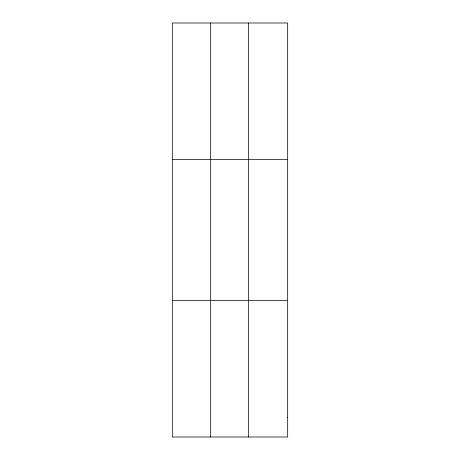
<?xml version="1.0" encoding="UTF-8"?>
<svg xmlns="http://www.w3.org/2000/svg" width="460" height="460" viewBox="0 0 460 460"><rect width="100%" height="100%" fill="white"/><g stroke="black" fill="none" stroke-linecap="round" stroke-linejoin="round"><path stroke-width="0.69" d="M210.392 437L210.392 23M248.452 437L248.452 23M172.333 159.62L287.667 159.62M172.333 300.38L287.667 300.38M287.667 417.484L287.667 437L172.333 437L172.333 23L287.667 23L287.667 417.484"/></g></svg>
